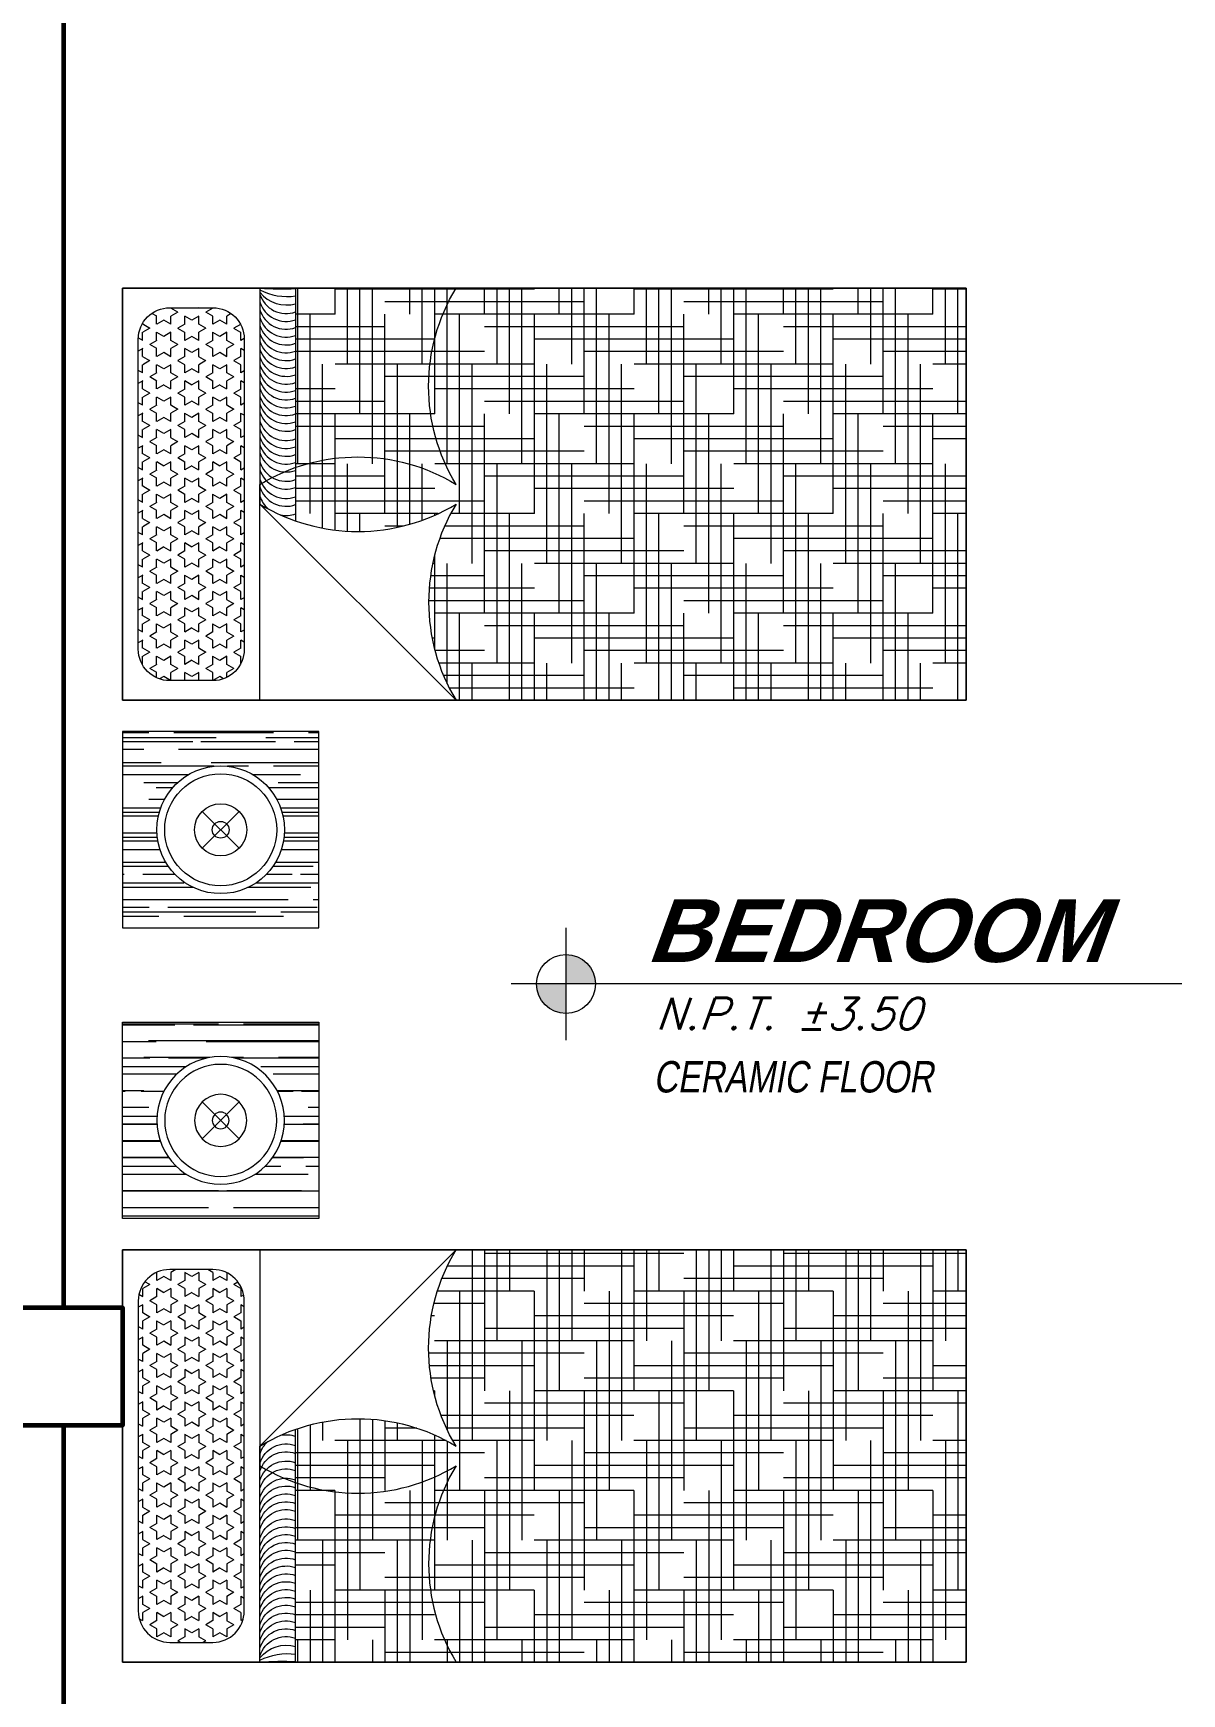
# Model space of a CAD drawing. Header units: millimetres. Extents: x 1313 to 1393.8, y 883.5 to 926.2.
# Drawn here: x 1341.706 to 1344.633, y 907.811 to 912.042 of the extents above; entities that cross this region are included whole.
import ezdxf
from ezdxf.enums import TextEntityAlignment as Align

# ---------------------------------------------------------------- set-up
doc = ezdxf.new("R2010")
doc.units = ezdxf.units.MM
for name, color, linetype, lineweight in [('ambientes', 254, 'Continuous', 25), ('columnas', 40, 'Continuous', 60), ('COTNIV', 40, 'Continuous', 18), ('HATCH II', 64, 'Continuous', 5), ('lineas delgadas', 252, 'Continuous', 5), ('Muros confinados', 3, 'Continuous', 60), ('Texto niveles', 4, 'Continuous', 18)]:
    doc.layers.add(name, color=color, linetype=linetype, lineweight=lineweight)
doc.styles.add('ACOT', font='simplex.shx', dxfattribs={"height": 0.08})
doc.styles.add('AMBIENTES', font='arialbd.ttf', dxfattribs={"height": 0.18})

# ---------------------------------------------------------------- blocks, each defined once
blk = doc.blocks.new('CAMA_1P')
h = blk.add_hatch()
h.set_pattern_fill('AR-RROOF', color=44, scale=0.0025, angle=90, style=0)
h.set_pattern_definition([(90, (-119.9135624076709, -194.1806122547768), (-0.06349999999999999, 0.1397), [0.9525, -0.127, 0.3175, -0.0635]), (90, (-119.9453124076709, -194.0961572547768), (-0.08445499999999999, -0.0635), [0.1905, -0.020955, 0.381, -0.047625]), (90, (-119.9675374076709, -194.1488622547768), (-0.04254499999999998, 0.3302), [0.508, -0.0889, 0.254, -0.0635])])
edge = h.paths.add_edge_path(flags=16)
edge.add_arc((0.25, -0.25), 0.1627505427101749, 0, 360)
h.paths.add_polyline_path([(0.5, 0), (0, 0), (0, -0.5), (0.5, -0.5)])
h = blk.add_hatch()
h.set_pattern_fill('STARS', color=256, scale=0.0065, style=0)
h.set_pattern_definition([(0, (-119.9135624076709, -191.3469539168526), (0, 0.03574519), [0.0206375, -0.0206375]), (59.99999999999999, (-119.9135624076709, -191.3469539168526), (-0.03095624260310147, 0.017872595), [0.0206375, -0.0206375]), (120, (-119.9032436576709, -191.3290813218526), (-0.03095624260310147, -0.01787259499999999), [0.0206375, -0.0206375])])
edge = h.paths.add_edge_path()
edge.add_line((1.500000000000014, -0.3100000000000307), (0.7099999999999937, -0.3100000000000307))
edge.add_arc((0.710000000000008, -0.2300000000000182), 0.0800000000000125, 180, 269.9999999999898, ccw=False)
edge.add_line((0.6299999999999955, -0.2300000000000182), (0.6299999999999955, -0.120000000000033))
edge.add_arc((0.710000000000008, -0.120000000000033), 0.0800000000000125, 90.00000000001017, 180, ccw=False)
edge.add_line((0.7099999999999937, -0.04000000000002046), (1.5, -0.03999999999999204))
edge.add_arc((1.5, -0.1200000000000045), 0.0800000000000125, 0, 90, ccw=False)
edge.add_line((1.579999999999998, -0.1200000000000045), (1.580000000000013, -0.2300000000000182))
edge.add_arc((1.5, -0.2300000000000466), 0.0800000000000125, -89.99999999998983, 2.029310053330846e-11, ccw=False)
h = blk.add_hatch()
h.set_pattern_fill('HOUND', color=37, scale=0.02, style=0)
h.set_pattern_definition([(0, (-119.9135624076709, -191.3469539168526), (0.127, 0.03175), [0.508, -0.254]), (90, (-119.9135624076709, -191.3469539168526), (-0.03175000000000001, -0.127), [0.508, -0.254])])
h.paths.add_polyline_path([(1.629999999999981, -0.4410709366600827), (1.036989332130702, -0.4410709366600543, 0.2242620617139695), (1.07999999999997, -0.8500000000000796, 0.2800000000001218), (0.5799999999999983, -0.8500000000000512), (0.5800000000000125, -2.149999999999977), (1.629999999999995, -2.150000000000006)])
for p, q in [((0.5799999999999983, -0.8500000000000227), (1.079999999999998, -0.3500000000000227)), ((1.628928241063122, -0.4410709366600543), (1.036989332130702, -0.4410709366600543))]:
    blk.add_line(p, q)
at = {"color": 44}
blk.add_lwpolyline([(0.5, 0), (0, 0), (0, -0.5), (0.5, -0.5)], close=True, dxfattribs=at)
blk.add_lwpolyline([(1.629999999999995, -2.150000000000006), (0.5799999999999983, -2.150000000000006), (0.5799999999999983, 0), (1.629999999999995, 0)], close=True)
for points in [[(1.500000000000014, -0.3100000000000307), (0.7099999999999937, -0.3100000000000307, -0.414213562373095), (0.6299999999999955, -0.2300000000000182), (0.6299999999999955, -0.120000000000033, -0.414213562373095), (0.7099999999999937, -0.04000000000002046), (1.5, -0.03999999999999204, -0.414213562373095), (1.579999999999998, -0.1200000000000045), (1.580000000000013, -0.2300000000000182, -0.414213562373095)], [(0.5799999999999983, -0.8500000000000227), (0.5799999999999983, -2.150000000000006), (1.629999999999995, -2.150000000000006), (1.629999999999995, -0.3500000000000227), (1.080000000000027, -0.3500000000000512, 0.2800000000001179), (1.079999999999956, -0.8500000000000512, 0.2800000000001124)]]:
    blk.add_lwpolyline(points, format="xyb", close=True)
at = {"color": 2}
for points in [[(0.2029979076230433, -0.2029979076230575), (0.2970020923769425, -0.2970020923769425)], [(0.2970020923769567, -0.2029979076230575), (0.2029979076230575, -0.2970020923769425)]]:
    blk.add_lwpolyline(points, dxfattribs=at)
blk.add_lwpolyline([(0.5799999999999983, -0.8500000000000227), (0.5799999999999983, -2.150000000000006), (1.629999999999995, -2.150000000000006)])
for centre, radius in [((0.25, -0.25), 0.1627505427101749), ((0.25, -0.25), 0.142750542710175), ((0.25, -0.25), 0.06647099649939667), ((0.2499999999999858, -0.25), 0.02135094619021061)]:
    blk.add_circle(centre, radius, dxfattribs=at)
for centre, radius, start, end in [((1.120836572032928, -0.4167025209127075), 0.07006255978313436, 106.990737031018, 138.5623774114059), ((1.144245808540759, -0.4170044699440609), 0.07006255978313436, 106.990737031018, 200.0902374048726), ((1.16424580854077, -0.4170044699440609), 0.07006255978313436, 106.990737031018, 200.0902374048726), ((1.187947434513461, -0.4170044699440894), 0.07006255978313436, 106.990737031018, 200.0902374048726), ((1.207947434513471, -0.4170044699440894), 0.07006255978313436, 106.990737031018, 200.0902374048726), ((1.231649060486163, -0.4170044699441178), 0.07006255978313436, 106.990737031018, 200.0902374048726), ((1.251649060486159, -0.4170044699441178), 0.07006255978313436, 106.990737031018, 200.0902374048726), ((1.271649060486169, -0.4170044699441178), 0.07006255978313436, 106.990737031018, 200.0902374048726), ((1.291649060486165, -0.4170044699441178), 0.07006255978313436, 106.990737031018, 200.0902374048726), ((1.311649060486175, -0.4170044699441178), 0.07006255978313436, 106.990737031018, 200.0902374048726), ((1.335350686458867, -0.4170044699441462), 0.07006255978313436, 106.990737031018, 200.0902374048726), ((1.355350686458863, -0.4170044699441462), 0.07006255978313436, 106.990737031018, 200.0902374048726), ((1.375350686458873, -0.4170044699441462), 0.07006255978313436, 106.990737031018, 200.0902374048726), ((1.395350686458869, -0.4170044699441462), 0.07006255978313436, 106.990737031018, 200.0902374048726), ((1.415350686458865, -0.4170044699441462), 0.07006255978313436, 106.990737031018, 200.0902374048726), ((1.435350686458861, -0.4170044699441462), 0.07006255978313436, 106.990737031018, 200.0902374048726), ((1.455350686458871, -0.4170044699441462), 0.07006255978313436, 106.990737031018, 200.0902374048726), ((1.475350686458867, -0.4170044699441462), 0.07006255978313436, 106.990737031018, 200.0902374048726), ((1.495350686458863, -0.4170044699441462), 0.07006255978313436, 106.990737031018, 200.0902374048726), ((1.515350686458873, -0.4170044699441462), 0.07006255978313436, 106.990737031018, 200.0902374048726), ((1.53535068645887, -0.4170044699441462), 0.07006255978313436, 106.990737031018, 200.0902374048726), ((1.53535068645887, -0.4170044699441462), 0.07006255978313436, 106.990737031018, 200.0902374048726), ((1.555350686458866, -0.4170044699441462), 0.07006255978313436, 106.990737031018, 200.0902374048726), ((1.575350686458862, -0.4170044699441462), 0.07006255978313436, 106.990737031018, 200.0902374048726), ((1.595350686458872, -0.4170044699441462), 0.07006255978313436, 106.990737031018, 200.0902374048726), ((1.615350686458868, -0.4170044699441462), 0.07006255978313436, 106.990737031018, 200.0902374048726), ((1.635350686458864, -0.4170044699441462), 0.07006255978313436, 106.990737031018, 200.0902374048726), ((1.674511688623454, -0.4177571448217634), 0.08733634629409809, 129.1207090399982, 195.4824147499222), ((1.756857096912441, -0.4189629588213961), 0.1481711319211223, 152.262090199697, 188.580898676866), ((2.474823649279557, -0.4054839948636868), 0.8466436511709444, 176.2424821566176, 182.4090211361781), ((1.120836572032928, -0.4167025209127075), 0.07006255978313436, 168.8980934752214, 200.0902374048726)]:
    blk.add_arc(centre, radius, start, end)

msp = doc.modelspace()

# ---------------------------------------------------------------- hatches: boundary and pattern name
at = {"layer": 'lineas delgadas'}
h = msp.add_hatch(color=256, dxfattribs=at)
h.paths.add_polyline_path([(1343.063535759257, 909.5449079604962), (1343.063535759257, 909.619907960496), (1342.988535759258, 909.619907960496, 0.414213562373145)])
h.paths.add_polyline_path([(1343.063535759257, 909.619907960496), (1343.138535759257, 909.619907960496, 0.4142135623730618), (1343.063535759257, 909.6949079604958)])

# ---------------------------------------------------------------- linework, layer by layer
at = {"layer": 'columnas'}
msp.add_lwpolyline([(1341.633520734274, 908.7952182237893), (1341.933520734275, 908.7952182237893), (1341.933520734275, 908.4952182237887), (1341.633520734274, 908.4952182237887)], close=True, dxfattribs=at)
at = {"layer": 'HATCH II'}
for points in [[(1344.083520734274, 910.3428107504858), (1344.083520734274, 911.392810750486), (1341.933520734274, 911.392810750486), (1341.933520734274, 910.3428107504858)], [(1344.083520734274, 908.9423685498039), (1344.083520734274, 907.8923685498037), (1341.933520734274, 907.8923685498037), (1341.933520734274, 908.9423685498039)]]:
    msp.add_lwpolyline(points, close=True, dxfattribs=at)
at = {"layer": 'HATCH II', "color": 76}
for points in [[(1344.083520734274, 910.3428107504858), (1344.083520734274, 911.392810750486), (1341.933520734274, 911.392810750486), (1341.933520734274, 910.3428107504858)], [(1344.083520734274, 908.9423685498039), (1344.083520734274, 907.8923685498037), (1341.933520734274, 907.8923685498037), (1341.933520734274, 908.9423685498039)]]:
    msp.add_lwpolyline(points, close=True, dxfattribs=at)
at = {"layer": 'HATCH II'}
for points in [[(1342.783520734275, 911.392810750486), (1344.083520734274, 911.392810750486), (1344.083520734274, 910.3428107504858), (1342.283520734275, 910.3428107504858), (1342.283520734275, 910.892810750486, -0.2800000000001179), (1342.783520734275, 910.892810750486, -0.2800000000001124)], [(1342.783520734275, 907.8923685498037), (1344.083520734274, 907.8923685498037), (1344.083520734274, 908.9423685498039), (1342.283520734275, 908.9423685498039), (1342.283520734275, 908.3923685498037, 0.2800000000001179), (1342.783520734275, 908.3923685498037, 0.2800000000001124)]]:
    msp.add_lwpolyline(points, format="xyb", close=True, dxfattribs=at)
at = {"layer": 'lineas delgadas'}
for p, q in [((1343.063535759257, 909.7631820847839), (1343.063535759257, 909.4766338362081)), ((1344.63321418858, 909.619907960496), (1342.923877447452, 909.619907960496))]:
    msp.add_line(p, q, dxfattribs=at)
msp.add_circle((1343.063535759257, 909.619907960496), 0.075, dxfattribs=at)
at = {"layer": 'Muros confinados'}
for p, q in [((1341.783520734275, 908.7952182237898), (1341.783520734275, 913.1452182237888)), ((1341.783520734275, 906.9952182237887), (1341.783520734275, 908.4952182237882))]:
    msp.add_line(p, q, dxfattribs=at)

# ---------------------------------------------------------------- block references
at = {"layer": 'HATCH II', "rotation": 90}
msp.add_blockref('CAMA_1P', (1341.933520734274, 909.7628107504859), dxfattribs=at)
at = {"layer": 'HATCH II', "xscale": -1, "rotation": 90}
msp.add_blockref('CAMA_1P', (1341.933520734274, 909.5223685498038), dxfattribs=at)

# ---------------------------------------------------------------- texts
at = {"layer": 'ambientes', "style": 'AMBIENTES', "oblique": 20}
msp.add_text('BEDROOM', height=0.16, dxfattribs=at).set_placement((1343.850061578128, 909.755951516199), align=Align.MIDDLE_CENTER)
at = {"layer": 'COTNIV', "color": 2, "linetype": 'Continuous', "style": 'ACOT', "oblique": 20}
msp.add_text('N.P.T. %%P3.50', height=0.08, dxfattribs=at).set_placement((1343.291307728459, 909.5042745870217))
at = {"layer": 'Texto niveles', "color": 4, "oblique": 10, "width": 0.8}
msp.add_text('CERAMIC FLOOR', height=0.08, dxfattribs=at).set_placement((1343.642789782773, 909.3834627157801), align=Align.MIDDLE_CENTER)

doc.saveas('drawing.dxf')
